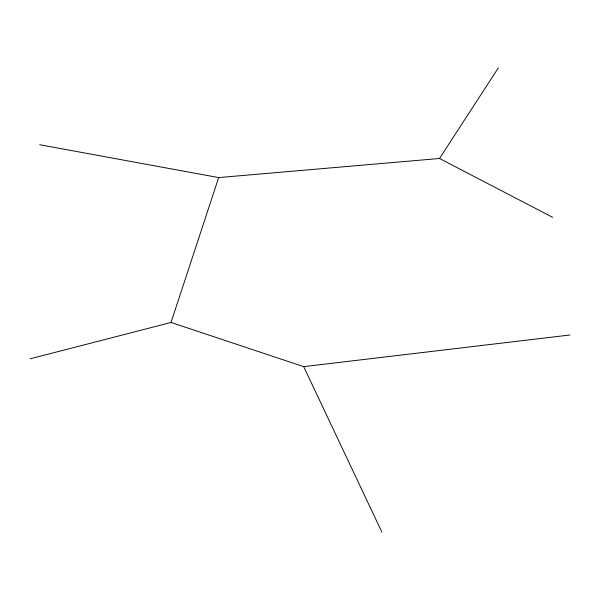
<?xml version="1.0" encoding="UTF-8"?>
<svg xmlns="http://www.w3.org/2000/svg" width="600" height="600" viewBox="0 0 600 600"><rect width="100%" height="100%" fill="white"/><g stroke="black" fill="none" stroke-linecap="round" stroke-linejoin="round"><path stroke-width="0.9" d="M30 358.853L171.038 322.455L218.663 177.585L439.493 158.49L552.615 217.305M439.493 158.49L498.375 67.83M171.038 322.455L303.697 366.645L570 334.987M39.682 144.72L218.663 177.585M303.697 366.645L381.9 532.17"/></g></svg>
